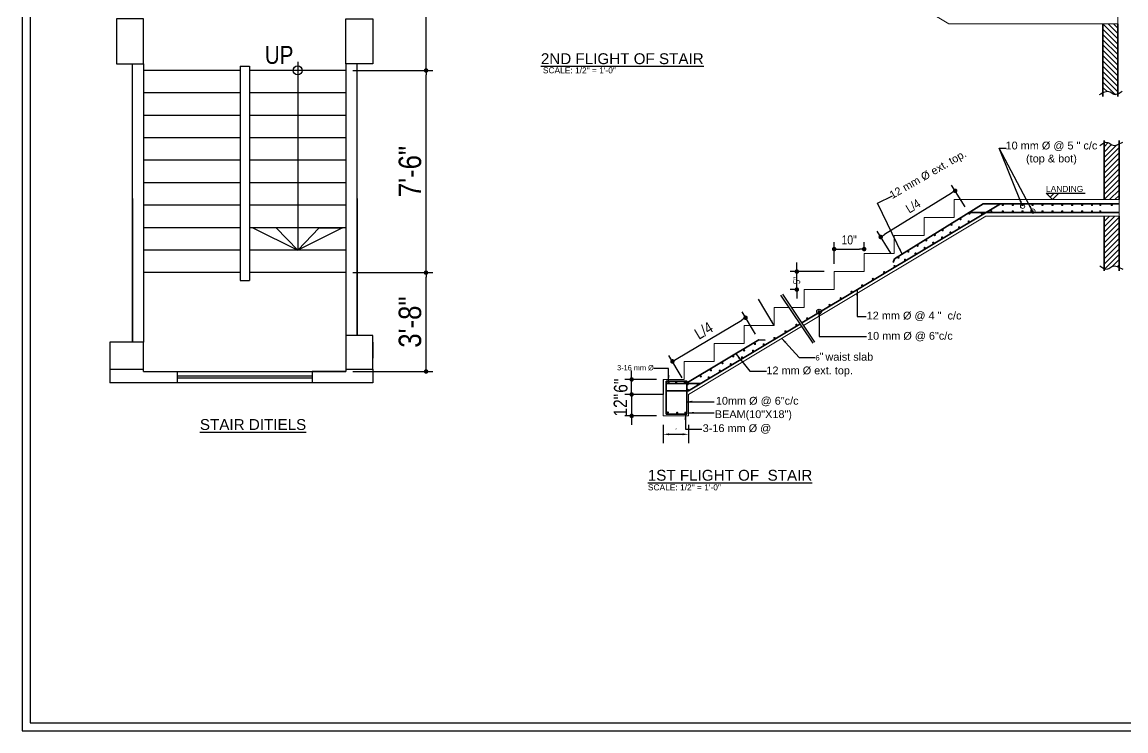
# Model space of a CAD drawing. Header units: inches. Extents: x -159432 to -126829, y -44881 to -40109.
# Drawn here: x -140313.1 to -139822.1, y -42613.6 to -42298.1 of the extents above; entities that cross this region are included whole.
import ezdxf

# ---------------------------------------------------------------- set-up
doc = ezdxf.new("R2010")
doc.units = ezdxf.units.IN
doc.header["$LTSCALE"] = 10
doc.header["$MEASUREMENT"] = 0
doc.header["$PDMODE"] = 34
doc.linetypes.add('Solid', pattern=[0])
doc.layers.get('0').update_dxf_attribs({"color": 140, "lineweight": 25})
doc.layers.get('Defpoints').update_dxf_attribs({"lineweight": 25})
for name, color, linetype, lineweight in [('COLUM', 10, 'Continuous', 25), ('DETAILS', 150, 'Continuous', 9), ('DIM', 6, 'Continuous', 25), ('DIMENSION', 6, 'Continuous', 25), ('hatch', 141, 'Continuous', 30), ('line', 134, 'Continuous', 30), ('rod', 167, 'Continuous', 30), ('Stair', 135, 'Continuous', 25), ('TEXT', 6, 'Continuous', 25), ('wall', 7, 'Continuous', 25), ('walls', 7, 'Continuous', 35), ('win', 143, 'Continuous', 25)]:
    doc.layers.add(name, color=color, linetype=linetype, lineweight=lineweight)
doc.styles.add('00', font='')
doc.styles.add('arn', font='ARIALN.TTF')
doc.styles.get('00').set_extended_font_data('Futura Lt BT')
doc.dimstyles.new('ARCHITECTURAL', dxfattribs={"dimscale": 0, "dimtxt": 4, "dimasz": 2.5, "dimexe": 4, "dimexo": 4, "dimgap": 2, "dimtad": 1, "dimdec": 0, "dimzin": 3, "dimdsep": 46, "dimlunit": 4, "dimtxsty": 'Standard', "dimcen": -0.25, "dimclrd": 4, "dimclre": 256, "dimclrt": 2, "dimadec": 0, "dimazin": 0, "dimtfac": 1, "dimtdec": 0, "dimtofl": 0, "dimtmove": 2, "dimatfit": 3, "dimfxl": 1, "dimfrac": 2, "dimtolj": 1, "dimtzin": 0, "dimlwd": -1, "dimarcsym": 0})
doc.dimstyles.new('DIM', dxfattribs={"dimtxt": 10, "dimasz": 2, "dimexe": 3, "dimexo": 3, "dimgap": 2, "dimtad": 1, "dimdec": 1, "dimzin": 1, "dimdsep": 46, "dimlunit": 4, "dimtxsty": 'arn', "dimblk": 'DOT', "dimcen": 0.09, "dimclrd": 256, "dimclre": 256, "dimclrt": 256, "dimaunit": 1, "dimadec": 0, "dimazin": 0, "dimtfac": 1, "dimtdec": 1, "dimtix": 1, "dimtmove": 2, "dimatfit": 3, "dimldrblk": 'OPEN30', "dimfxl": 10, "dimtolj": 1, "dimtzin": 0, "dimlwd": -1, "dimlwe": -1, "dimarcsym": 0})

# ---------------------------------------------------------------- blocks, each defined once
blk = doc.blocks.new('_Dot')
at = {"color": 0, "linetype": 'ByBlock', "lineweight": -2}
blk.add_line((-0.5, 0), (-1, 0), dxfattribs=at)
at = {"color": 0, "linetype": 'ByBlock', "const_width": 0.5}
blk.add_lwpolyline([(-0.25, 0, 1), (0.25, 0, 1)], format="xyb", close=True, dxfattribs=at)
blk = doc.blocks.new('*D344')
at = {"layer": 'Defpoints', "color": 0}
for p in [(-140169.01, -42409.6), (-140133.37, -42409.6), (-140169.01, -42453.6)]:
    blk.add_point(p, dxfattribs=at)
at = {"layer": 'DIM'}
for p, q in [((-140166.01, -42409.6), (-140130.37, -42409.6)), ((-140133.37, -42451.6), (-140133.37, -42411.6)), ((-140166.01, -42453.6), (-140130.37, -42453.6))]:
    blk.add_line(p, q, dxfattribs=at)
at = {"layer": 'DIM', "xscale": 2, "yscale": 2, "zscale": 2}
for p, rotation in [((-140133.37, -42409.6), 90), ((-140133.37, -42453.6), 270)]:
    blk.add_blockref('_Dot', p, dxfattribs=dict(at, rotation=rotation))
at = {"layer": 'DIM', "insert": (-140140.48, -42431.6), "char_height": 10, "attachment_point": 5, "rotation": 90, "style": 'arn'}
blk.add_mtext('\\A1;3\'-8"', dxfattribs=at)
blk = doc.blocks.new('_Open30')
at = {"color": 0, "linetype": 'ByBlock', "lineweight": -2}
for p, q in [((-1, 0.27), (0, 0)), ((0, 0), (-1, -0.27)), ((0, 0), (-1, 0))]:
    blk.add_line(p, q, dxfattribs=at)
blk = doc.blocks.new('*D345')
at = {"layer": 'Defpoints', "color": 0}
for p in [(-140169.01, -42319.6), (-140133.37, -42319.6), (-140169.01, -42409.6)]:
    blk.add_point(p, dxfattribs=at)
at = {"layer": 'DIM'}
for p, q in [((-140166.01, -42319.6), (-140130.37, -42319.6)), ((-140133.37, -42407.6), (-140133.37, -42321.6)), ((-140166.01, -42409.6), (-140130.37, -42409.6))]:
    blk.add_line(p, q, dxfattribs=at)
at = {"layer": 'DIM', "xscale": 2, "yscale": 2, "zscale": 2}
for p, rotation in [((-140133.37, -42319.6), 90), ((-140133.37, -42409.6), 270)]:
    blk.add_blockref('_Dot', p, dxfattribs=dict(at, rotation=rotation))
at = {"layer": 'DIM', "insert": (-140140.48, -42364.6), "char_height": 10, "attachment_point": 5, "rotation": 90, "style": 'arn'}
blk.add_mtext('\\A1;7\'-6"', dxfattribs=at)
blk = doc.blocks.new('*D346')
at = {"layer": 'Defpoints', "color": 0}
for p in [(-140169.01, -42246.6), (-140133.37, -42246.6), (-140169.01, -42319.6)]:
    blk.add_point(p, dxfattribs=at)
at = {"layer": 'DIM'}
for p, q in [((-140166.01, -42246.6), (-140130.37, -42246.6)), ((-140133.37, -42317.6), (-140133.37, -42248.6)), ((-140166.01, -42319.6), (-140130.37, -42319.6))]:
    blk.add_line(p, q, dxfattribs=at)
at = {"layer": 'DIM', "xscale": 2, "yscale": 2, "zscale": 2}
for p, rotation in [((-140133.37, -42246.6), 90), ((-140133.37, -42319.6), 270)]:
    blk.add_blockref('_Dot', p, dxfattribs=dict(at, rotation=rotation))
at = {"layer": 'DIM', "insert": (-140124.66, -42280.24), "char_height": 10, "attachment_point": 5, "rotation": 90, "style": 'arn'}
blk.add_mtext('\\A1;6\'-1"', dxfattribs=at)
blk = doc.blocks.new('*D348')
at = {"layer": 'Defpoints', "color": 0, "ltscale": 15}
for p in [(-140027.87, -42473.35), (-140016.7, -42473.35), (-140016.7, -42481.55)]:
    blk.add_point(p, dxfattribs=at)
at = {"layer": 'DIMENSION', "lineweight": -2, "ltscale": 15}
for p, q in [((-140027.87, -42477.35), (-140027.87, -42485.55)), ((-140016.7, -42477.35), (-140016.7, -42485.55))]:
    blk.add_line(p, q, dxfattribs=at)
at = {"layer": 'DIMENSION', "color": 4, "ltscale": 15}
blk.add_line((-140025.37, -42481.55), (-140019.2, -42481.55), dxfattribs=at)
for points in [[(-140025.37, -42481.13), (-140025.37, -42481.97), (-140027.87, -42481.55)], [(-140019.2, -42481.13), (-140019.2, -42481.97), (-140016.7, -42481.55)]]:
    blk.add_solid(points, dxfattribs=at)
at = {"layer": 'DIMENSION', "color": 2, "ltscale": 15, "insert": (-140022.29, -42479.3), "char_height": 4, "attachment_point": 5}
blk.add_mtext('\\A1;{\\H0.125x;10"}', dxfattribs=at)
blk = doc.blocks.new('*D356')
at = {"layer": 'Defpoints', "color": 0}
for p in [(-140027.87, -42463.82), (-140041.92, -42473.35), (-140027.87, -42473.35)]:
    blk.add_point(p, dxfattribs=at)
at = {"layer": 'DIM'}
for p, q in [((-140041.92, -42461.82), (-140041.92, -42459.82)), ((-140030.87, -42463.82), (-140044.92, -42463.82)), ((-140041.92, -42463.82), (-140041.92, -42473.35)), ((-140030.87, -42473.35), (-140044.92, -42473.35)), ((-140041.92, -42475.35), (-140041.92, -42477.35))]:
    blk.add_line(p, q, dxfattribs=at)
at = {"layer": 'DIM', "xscale": 2, "yscale": 2, "zscale": 2}
for p, rotation in [((-140041.92, -42463.82), 270), ((-140041.92, -42473.35), 90)]:
    blk.add_blockref('_Dot', p, dxfattribs=dict(at, rotation=rotation))
at = {"layer": 'DIM', "insert": (-140046.94, -42468.59), "char_height": 6, "attachment_point": 5, "rotation": 90, "style": 'arn'}
blk.add_mtext('\\A1;12"', dxfattribs=at)
blk = doc.blocks.new('*D357')
at = {"layer": 'Defpoints', "color": 0}
for p in [(-140041.92, -42457.15), (-140027.87, -42457.15), (-140027.87, -42463.82)]:
    blk.add_point(p, dxfattribs=at)
at = {"layer": 'DIM'}
for p, q in [((-140041.92, -42455.15), (-140041.92, -42453.15)), ((-140030.87, -42457.15), (-140044.92, -42457.15)), ((-140041.92, -42463.82), (-140041.92, -42457.15)), ((-140030.87, -42463.82), (-140044.92, -42463.82)), ((-140041.92, -42465.82), (-140041.92, -42467.82))]:
    blk.add_line(p, q, dxfattribs=at)
at = {"layer": 'DIM', "xscale": 2, "yscale": 2, "zscale": 2}
for p, rotation in [((-140041.92, -42457.15), 270), ((-140041.92, -42463.82), 90)]:
    blk.add_blockref('_Dot', p, dxfattribs=dict(at, rotation=rotation))
at = {"layer": 'DIM', "insert": (-140046.76, -42459.92), "char_height": 6, "attachment_point": 5, "rotation": 90, "style": 'arn'}
blk.add_mtext('\\A1;6"', dxfattribs=at)
blk = doc.blocks.new('*D358')
at = {"layer": 'Defpoints', "color": 0}
for p in [(-139991.25, -42429.66), (-139985.34, -42439.56), (-140017.88, -42458.98)]:
    blk.add_point(p, dxfattribs=at)
at = {"layer": 'DIM'}
for p, q in [((-140022.07, -42448.05), (-139992.97, -42430.68)), ((-139986.88, -42436.98), (-139992.79, -42427.08)), ((-140019.41, -42456.4), (-140025.32, -42446.5))]:
    blk.add_line(p, q, dxfattribs=at)
at = {"layer": 'DIM', "xscale": 2, "yscale": 2, "zscale": 2}
for p, rotation in [((-139991.25, -42429.66), 30.82953851558664), ((-140023.79, -42449.08), 210.8295385155867)]:
    blk.add_blockref('_Dot', p, dxfattribs=dict(at, rotation=rotation))
at = {"layer": 'DIM', "insert": (-140009.87, -42435.43), "char_height": 6, "attachment_point": 5, "rotation": 30.8295, "style": 'arn'}
blk.add_mtext('\\A1;{\\H0.8333x;L/4}', dxfattribs=at)
blk = doc.blocks.new('*D359')
at = {"layer": 'Defpoints', "color": 0}
for p in [(-139891.97, -42382.89), (-139931.14, -42393.73), (-139925.08, -42403.48)]:
    blk.add_point(p, dxfattribs=at)
at = {"layer": 'DIM'}
for p, q in [((-139893.55, -42380.35), (-139899.61, -42370.59)), ((-139899.73, -42374.2), (-139929.44, -42392.67)), ((-139926.66, -42400.93), (-139932.73, -42391.18))]:
    blk.add_line(p, q, dxfattribs=at)
at = {"layer": 'DIM', "xscale": 2, "yscale": 2, "zscale": 2}
for p, rotation in [((-139898.03, -42373.14), 31.8714381572564), ((-139931.14, -42393.73), 211.8714381572564)]:
    blk.add_blockref('_Dot', p, dxfattribs=dict(at, rotation=rotation))
at = {"layer": 'DIM', "insert": (-139916.73, -42379.98), "char_height": 6, "attachment_point": 5, "rotation": 31.8714, "style": 'arn'}
blk.add_mtext('\\A1;{\\H0.6667x;L/4}', dxfattribs=at)
blk = doc.blocks.new('*D362')
at = {"layer": 'Defpoints', "color": 0}
for p in [(-139968.46, -42409.13), (-139953.35, -42409.13), (-139965.19, -42417.13)]:
    blk.add_point(p, dxfattribs=at)
at = {"layer": 'DIM'}
for p, q in [((-139968.46, -42407.13), (-139968.46, -42405.13)), ((-139956.35, -42409.13), (-139971.46, -42409.13)), ((-139968.46, -42417.13), (-139968.46, -42409.13)), ((-139968.19, -42417.13), (-139971.46, -42417.13)), ((-139968.46, -42419.13), (-139968.46, -42421.13))]:
    blk.add_line(p, q, dxfattribs=at)
at = {"layer": 'DIM', "xscale": 2, "yscale": 2, "zscale": 2}
for p, rotation in [((-139968.46, -42409.13), 270), ((-139968.46, -42417.13), 90)]:
    blk.add_blockref('_Dot', p, dxfattribs=dict(at, rotation=rotation))
at = {"layer": 'DIM', "insert": (-139968.46, -42413.13), "char_height": 6, "attachment_point": 5, "rotation": 90, "style": 'arn'}
blk.add_mtext('\\A1;{\\H0.5x;5"}', dxfattribs=at)
blk = doc.blocks.new('*D363')
at = {"layer": 'Defpoints', "color": 0}
for p in [(-139938.51, -42399.09), (-139938.51, -42401.12), (-139951.85, -42408.64)]:
    blk.add_point(p, dxfattribs=at)
at = {"layer": 'DIM'}
for p, q in [((-139951.85, -42405.64), (-139951.85, -42396.09)), ((-139938.51, -42398.12), (-139938.51, -42396.09)), ((-139949.85, -42399.09), (-139940.51, -42399.09))]:
    blk.add_line(p, q, dxfattribs=at)
at = {"layer": 'DIM', "xscale": 2, "yscale": 2, "zscale": 2, "rotation": 180}
blk.add_blockref('_Dot', (-139951.85, -42399.09), dxfattribs=at)
at = {"layer": 'DIM', "xscale": 2, "yscale": 2, "zscale": 2}
blk.add_blockref('_Dot', (-139938.51, -42399.09), dxfattribs=at)
at = {"layer": 'DIM', "insert": (-139945.18, -42395.04), "char_height": 6, "attachment_point": 5, "style": 'arn'}
blk.add_mtext('\\A1;{\\H0.6667x;10"}', dxfattribs=at)

msp = doc.modelspace()

# ---------------------------------------------------------------- hatches: boundary and pattern name
at = {"layer": 'hatch', "ltscale": 15}
h = msp.add_hatch(dxfattribs=at)
h.set_pattern_fill('ANSI31', scale=13.34025, style=0)
h.set_pattern_definition([(135, (-131612.2347, -28457.496), (1.17912265, 1.17912265), [])])
edge = h.paths.add_edge_path()
edge.add_line((-139832.2926, -42298.83484), (-139825.62247, -42298.83484))
edge.add_line((-139825.62247, -42298.83484), (-139825.62247, -42330.10539))
edge.add_spline(control_points=[(-139825.62247, -42330.10539), (-139826.21627, -42330.3693), (-139827.432, -42330.59973), (-139829.4411, -42328.60981), (-139831.18656, -42329.061), (-139832.2926, -42329.57817)], knot_values=[1.513360378, 1.513360378, 1.513360378, 1.513360378, 2.931452432, 4.488516878, 6.9788596, 6.9788596, 6.9788596, 6.9788596], degree=3, periodic=0)
edge.add_line((-139832.2926, -42329.57817), (-139832.2926, -42298.83484))
h = msp.add_hatch(dxfattribs=at)
h.set_pattern_fill('ANSI31', scale=13.34025, style=0)
h.set_pattern_definition([(45, (-142241.1174, -42390.4918), (-1.1791227, 1.1791227), [])])
edge = h.paths.add_edge_path()
edge.add_spline(control_points=[(-139825.11782, -42352.36889), (-139826.22386, -42352.88607), (-139827.96933, -42353.33725), (-139829.97842, -42351.34733), (-139831.19415, -42351.57777), (-139831.78795, -42351.84168)], knot_values=[1.513360378, 1.513360378, 1.513360378, 1.513360378, 4.0037031, 5.560767546, 6.9788596, 6.9788596, 6.9788596, 6.9788596], degree=3, periodic=0)
edge.add_line((-139831.78795, -42351.84168), (-139831.78795, -42377.10911))
edge.add_line((-139831.78795, -42377.10911), (-139825.11782, -42377.10911))
edge.add_line((-139825.11782, -42377.10911), (-139825.11782, -42352.36889))
h = msp.add_hatch(dxfattribs=at)
h.set_pattern_fill('ANSI31', scale=13.34025, style=0)
h.set_pattern_definition([(45, (-142339.6278, -41864.9246), (-1.1791227, 1.1791227), [])])
h.paths.add_polyline_path([(-139857.54022, -42374.27921), (-139854.71033, -42377.10911), (-139851.88043, -42374.27921)])
h = msp.add_hatch(dxfattribs=at)
h.set_pattern_fill('ANSI31', scale=13.34025, style=0)
h.set_pattern_definition([(45, (-139103.9718, -44687.068), (-1.1791227, 1.1791227), [])])
edge = h.paths.add_edge_path()
edge.add_line((-139825.11782, -42384.44625), (-139831.78795, -42384.44625))
edge.add_line((-139831.78795, -42384.44625), (-139831.78795, -42407.72958))
edge.add_spline(control_points=[(-139831.78795, -42407.72958), (-139831.19415, -42407.99349), (-139829.97842, -42408.22393), (-139827.96933, -42406.23401), (-139826.22386, -42406.68519), (-139825.11782, -42407.20237)], knot_values=[1.513360378, 1.513360378, 1.513360378, 1.513360378, 2.931452432, 4.488516878, 6.9788596, 6.9788596, 6.9788596, 6.9788596], degree=3, periodic=0)
edge.add_line((-139825.11782, -42407.20237), (-139825.11782, -42384.44625))

# ---------------------------------------------------------------- linework, layer by layer
at = {"layer": 'COLUM'}
for points in [[(-140259.00664, -42296.59965), (-140271.00664, -42296.59965), (-140271.00664, -42316.59965), (-140259.00664, -42316.59965), (-140259.00664, -42296.59965)], [(-140169.00664, -42296.59965), (-140157.00664, -42296.59965), (-140157.00664, -42316.59965), (-140169.00664, -42316.59965), (-140169.00664, -42296.59965)], [(-140259.00664, -42440.59965), (-140274.00664, -42440.59965), (-140274.00664, -42452.59965), (-140259.00664, -42452.59965), (-140259.00664, -42440.59965)], [(-140157.00664, -42437.59965), (-140169.00664, -42437.59965), (-140169.00664, -42452.59965), (-140157.00664, -42452.59965), (-140157.00664, -42437.59965)]]:
    msp.add_lwpolyline(points, dxfattribs=at)
at = {"layer": 'DETAILS', "color": 7}
for p, q in [((-139900.84137, -42298.83484), (-139950.37437, -42269.11504)), ((-139825.62247, -42292.16472), (-139825.62247, -42298.83484)), ((-139900.84137, -42298.83484), (-139833.53707, -42298.83484)), ((-139833.53707, -42298.83484), (-139833.53707, -42298.83484)), ((-139825.62247, -42298.83484), (-139833.53707, -42298.83484)), ((-139898.4892, -42385.11326), (-139898.4892, -42377.10911)), ((-139825.11782, -42377.10911), (-139898.4892, -42377.10911)), ((-139825.11782, -42377.10911), (-139825.11782, -42384.44625)), ((-139965.51865, -42433.10956), (-139884.41312, -42384.44625)), ((-139911.82945, -42385.11326), (-139898.4892, -42385.11326)), ((-139911.82945, -42393.11741), (-139911.82945, -42385.11326)), ((-139835.4372, -42384.44625), (-139884.41312, -42384.44625)), ((-139835.4372, -42384.44625), (-139835.4372, -42384.44625)), ((-139825.11782, -42384.44625), (-139835.4372, -42384.44625)), ((-139925.1697, -42393.11741), (-139911.82945, -42393.11741)), ((-139925.1697, -42401.12156), (-139925.1697, -42393.11741)), ((-139938.50995, -42401.12156), (-139925.1697, -42401.12156)), ((-139938.50995, -42409.12571), (-139951.8502, -42409.12571)), ((-139951.8502, -42417.12986), (-139951.8502, -42409.12571)), ((-139965.19045, -42417.12986), (-139951.8502, -42417.12986)), ((-139978.5307, -42425.13401), (-139972.03078, -42425.13401)), ((-139970.86449, -42425.13401), (-139965.19045, -42425.13401)), ((-140016.70393, -42463.82073), (-139966.35043, -42433.60863)), ((-139991.87095, -42433.13816), (-139978.5307, -42433.13816)), ((-140005.2112, -42441.14231), (-139991.87095, -42441.14231)), ((-140018.55145, -42449.14646), (-140005.2112, -42449.14646)), ((-140018.55145, -42457.15061), (-140027.86887, -42457.15061)), ((-140027.86887, -42463.82073), (-140027.86887, -42473.3499)), ((-140016.70393, -42463.82073), (-140016.70393, -42473.3499)), ((-140027.86887, -42473.3499), (-140016.70393, -42473.3499))]:
    msp.add_line(p, q, dxfattribs=at)
at = {"layer": 'DETAILS', "color": 7, "ltscale": 10}
for p, q in [((-139938.50995, -42401.12156), (-139938.50995, -42409.12571)), ((-139965.19045, -42417.12986), (-139965.19045, -42425.13401)), ((-139978.5307, -42425.13401), (-139978.5307, -42433.13816)), ((-139991.87095, -42433.13816), (-139991.87095, -42441.14231)), ((-140005.2112, -42441.14231), (-140005.2112, -42449.14646)), ((-140018.55145, -42449.14646), (-140018.55145, -42457.15061))]:
    msp.add_line(p, q, dxfattribs=at)
at = {"layer": 'DETAILS', "color": 7}
for centre in [(-139868.02621, -42380.05482), (-139863.45382, -42382.22301)]:
    msp.add_circle(centre, 0.9648, dxfattribs=at)
at = {"layer": 'DIMENSION', "color": 7}
for p, q in [((-139975.74799, -42419.58824), (-139961.39549, -42441.00098)), ((-139974.89378, -42419.12264), (-139960.54128, -42440.53538)), ((-140027.86887, -42457.15061), (-140027.86887, -42463.82073)), ((-140027.86887, -42463.82073), (-140039.15497, -42463.82073))]:
    msp.add_line(p, q, dxfattribs=at)
at = {"layer": 'DIMENSION', "color": 7, "ltscale": 15}
msp.add_circle((-139958.5255, -42426.92556), 1.04578, dxfattribs=at)
at = {"layer": 'hatch', "color": 7, "ltscale": 15}
for p, q in [((-139857.54022, -42374.27921), (-139840.19994, -42374.27921)), ((-139857.54022, -42374.27921), (-139854.71033, -42377.10911)), ((-139851.88043, -42374.27921), (-139854.71033, -42377.10911))]:
    msp.add_line(p, q, dxfattribs=at)
for points in [[(-139823.6888, -42328.90953), (-139827.34748, -42330.29052), (-139829.13616, -42329.23447), (-139833.93309, -42330.45299)], [(-139833.72162, -42353.03753), (-139830.06294, -42351.65655), (-139828.27426, -42352.71259), (-139823.47733, -42351.49408)], [(-139833.72162, -42406.53373), (-139830.06294, -42407.91471), (-139828.27426, -42406.85867), (-139823.47733, -42408.07719)]]:
    msp.add_spline(points, degree=3, dxfattribs=at)
at = {"layer": 'line'}
msp.add_lwpolyline([(-140313.06302, -42613.58871), (-139489.19215, -42613.58871), (-139489.19215, -42065.62475), (-140313.06302, -42065.62475)], close=True, dxfattribs=at)
msp.add_lwpolyline([(-139542.18852, -42069.22703), (-140309.46073, -42069.22703), (-140309.46073, -42609.98642), (-139542.18852, -42609.98642)], dxfattribs=at)
at = {"layer": 'rod', "color": 7, "linetype": 'Continuous', "lineweight": 35}
for p, q in [((-139966.26233, -42432.00005), (-139877.82929, -42378.94022)), ((-139925.07704, -42403.4803), (-139885.60792, -42378.94022)), ((-139885.60792, -42378.94022), (-139825.11782, -42378.94022)), ((-139891.96559, -42382.89313), (-139825.11782, -42382.89313)), ((-139925.07704, -42403.4803), (-139925.60837, -42405.0618)), ((-140016.69883, -42462.26194), (-139967.09411, -42432.49911)), ((-140017.87732, -42458.97582), (-139985.34332, -42439.55892)), ((-139985.34332, -42439.55892), (-139982.597, -42439.70703)), ((-140011.22195, -42458.97582), (-140026.25075, -42458.97582)), ((-140016.69883, -42462.26194), (-140026.25075, -42462.26194))]:
    msp.add_line(p, q, dxfattribs=at)
at = {"layer": 'rod', "color": 7, "const_width": 0.50956}
for points in [[(-139882.19634, -42382.29515, 1), (-139881.68679, -42382.29515, 1)], [(-139877.13062, -42379.48554, 1), (-139876.62106, -42379.48554, 1)], [(-139877.13062, -42382.29515, 1), (-139876.62106, -42382.29515, 1)], [(-139872.65727, -42379.48554, 1), (-139872.14772, -42379.48554, 1)], [(-139872.65727, -42382.29515, 1), (-139872.14772, -42382.29515, 1)], [(-139868.32595, -42379.48554, 1), (-139867.8164, -42379.48554, 1)], [(-139868.32595, -42382.29515, 1), (-139867.8164, -42382.29515, 1)], [(-139863.85264, -42379.48554, 1), (-139863.34309, -42379.48554, 1)], [(-139863.85264, -42382.29515, 1), (-139863.34309, -42382.29515, 1)], [(-139859.45031, -42379.48554, 1), (-139858.94075, -42379.48554, 1)], [(-139859.45031, -42382.29515, 1), (-139858.94075, -42382.29515, 1)], [(-139854.97696, -42379.48554, 1), (-139854.46741, -42379.48554, 1)], [(-139854.97696, -42382.29515, 1), (-139854.46741, -42382.29515, 1)], [(-139850.64564, -42379.48554, 1), (-139850.13609, -42379.48554, 1)], [(-139850.64564, -42382.29515, 1), (-139850.13609, -42382.29515, 1)], [(-139846.24335, -42379.48554, 1), (-139845.73379, -42379.48554, 1)], [(-139846.24335, -42382.29515, 1), (-139845.73379, -42382.29515, 1)], [(-139841.80395, -42379.48554, 1), (-139841.2944, -42379.48554, 1)], [(-139841.80395, -42382.29515, 1), (-139841.2944, -42382.29515, 1)], [(-139837.41114, -42379.48554, 1), (-139836.90158, -42379.48554, 1)], [(-139837.41114, -42382.29515, 1), (-139836.90158, -42382.29515, 1)], [(-139833.72481, -42379.48554, 1), (-139833.21525, -42379.48554, 1)], [(-139833.72481, -42382.29515, 1), (-139833.21525, -42382.29515, 1)], [(-139828.62558, -42379.48554, 1), (-139828.11602, -42379.48554, 1)], [(-139895.91149, -42385.75927, 1), (-139895.40193, -42385.75927, 1)], [(-139892.2644, -42386.84623, 1), (-139891.75485, -42386.84623, 1)], [(-139891.94852, -42383.29528, 1), (-139891.43896, -42383.29528, 1)], [(-139886.37904, -42383.29528, 1), (-139885.86949, -42383.29528, 1)], [(-139903.83212, -42390.68396, 1), (-139903.32256, -42390.68396, 1)], [(-139900.36918, -42391.7091, 1), (-139899.85963, -42391.7091, 1)], [(-139899.92391, -42388.25401, 1), (-139899.41435, -42388.25401, 1)], [(-139896.54469, -42389.4144, 1), (-139896.03514, -42389.4144, 1)], [(-139911.14414, -42395.23023, 1), (-139910.63458, -42395.23023, 1)], [(-139908.01827, -42396.29855, 1), (-139907.50872, -42396.29855, 1)], [(-139907.35915, -42392.8769, 1), (-139906.84959, -42392.8769, 1)], [(-139904.1177, -42393.95821, 1), (-139903.60814, -42393.95821, 1)], [(-139919.15758, -42400.21262, 1), (-139918.64802, -42400.21262, 1)], [(-139915.92067, -42401.03999, 1), (-139915.41112, -42401.03999, 1)], [(-139914.97289, -42397.61077, 1), (-139914.46333, -42397.61077, 1)], [(-139911.84286, -42398.59331, 1), (-139911.33331, -42398.59331, 1)], [(-139925.23389, -42406.62792, 1), (-139924.72433, -42406.62792, 1)], [(-139923.53431, -42402.93387, 1), (-139923.02476, -42402.93387, 1)], [(-139920.59914, -42403.84707, 1), (-139920.08958, -42403.84707, 1)], [(-139929.83677, -42409.38965, 1), (-139929.32721, -42409.38965, 1)], [(-139939.62618, -42415.26329, 1), (-139939.11662, -42415.26329, 1)], [(-139934.85781, -42412.40228, 1), (-139934.34826, -42412.40228, 1)], [(-139949.19036, -42421.00181, 1), (-139948.68081, -42421.00181, 1)], [(-139944.36306, -42418.10542, 1), (-139943.8535, -42418.10542, 1)], [(-139958.87421, -42426.81212, 1), (-139958.36466, -42426.81212, 1)], [(-139954.14502, -42423.9746, 1), (-139953.63546, -42423.9746, 1)], [(-139964.08041, -42429.93584, 1), (-139963.57086, -42429.93584, 1)], [(-139973.74743, -42435.73605, 1), (-139973.23788, -42435.73605, 1)], [(-139968.91808, -42432.83844, 1), (-139968.40852, -42432.83844, 1)], [(-139987.32671, -42441.30425, 1), (-139986.81716, -42441.30425, 1)], [(-139983.45802, -42441.5624, 1), (-139982.94847, -42441.5624, 1)], [(-139978.65039, -42438.67782, 1), (-139978.14083, -42438.67782, 1)], [(-139992.17875, -42444.21548, 1), (-139991.6692, -42444.21548, 1)], [(-139988.18285, -42444.3973, 1), (-139987.6733, -42444.3973, 1)], [(-140001.77894, -42449.86824, 1), (-140001.26939, -42449.86824, 1)], [(-139998.10511, -42450.35065, 1), (-139997.59555, -42450.35065, 1)], [(-139997.00833, -42446.87046, 1), (-139996.49877, -42446.87046, 1)], [(-139993.08586, -42447.3391, 1), (-139992.5763, -42447.3391, 1)], [(-140011.43819, -42455.77114, 1), (-140010.92863, -42455.77114, 1)], [(-140007.87822, -42456.21452, 1), (-140007.36866, -42456.21452, 1)], [(-140006.90633, -42453.05203, 1), (-140006.39677, -42453.05203, 1)], [(-140002.95642, -42453.26144, 1), (-140002.44686, -42453.26144, 1)], [(-140025.75629, -42458.38225, 1), (-140025.24673, -42458.38225, 1)], [(-140022.32885, -42458.40185, 1), (-140021.81929, -42458.40185, 1)], [(-140018.47394, -42458.40306, 1), (-140017.96438, -42458.40306, 1)], [(-140017.29295, -42459.284, 1), (-140016.7834, -42459.284, 1)], [(-140012.83882, -42459.19088, 1), (-140012.32926, -42459.19088, 1)], [(-140017.20196, -42461.80876, 1), (-140016.6924, -42461.80876, 1)], [(-140026.10363, -42471.87524, 1), (-140025.59407, -42471.87524, 1)], [(-140021.95192, -42471.98855, 1), (-140021.44237, -42471.98855, 1)], [(-140018.27993, -42471.98855, 1), (-140017.77037, -42471.98855, 1)]]:
    msp.add_lwpolyline(points, format="xyb", close=True, dxfattribs=at)
at = {"layer": 'rod', "color": 7, "linetype": 'Continuous', "lineweight": 35}
msp.add_lwpolyline([(-140026.53225, -42457.85162), (-140017.43083, -42457.85162), (-140017.43083, -42472.53344), (-140026.53225, -42472.53344)], close=True, dxfattribs=at)
at = {"layer": 'Stair'}
for p, q in [((-140216.07154, -42317.72817), (-140216.07154, -42413.06138)), ((-140216.07154, -42317.72817), (-140211.94174, -42317.72817)), ((-140211.94174, -42317.72817), (-140211.94174, -42413.06138)), ((-140216.07154, -42319.59965), (-140259.00664, -42319.59965)), ((-140169.00664, -42319.59965), (-140211.94174, -42319.59965)), ((-140216.07154, -42329.59965), (-140259.00664, -42329.59965)), ((-140169.00664, -42329.59965), (-140211.94174, -42329.59965)), ((-140216.07154, -42339.59965), (-140259.00664, -42339.59965)), ((-140169.00664, -42339.59965), (-140211.94174, -42339.59965)), ((-140216.07154, -42349.59965), (-140259.00664, -42349.59965)), ((-140169.00664, -42349.59965), (-140211.94174, -42349.59965)), ((-140216.07154, -42359.59965), (-140259.00664, -42359.59965)), ((-140169.00664, -42359.59965), (-140211.94174, -42359.59965)), ((-140216.07154, -42369.59965), (-140259.00664, -42369.59965)), ((-140169.00664, -42369.59965), (-140211.94174, -42369.59965)), ((-140216.07154, -42379.59965), (-140259.00664, -42379.59965)), ((-140169.00664, -42379.59965), (-140211.94174, -42379.59965)), ((-140216.07154, -42389.59965), (-140259.00664, -42389.59965)), ((-140169.00664, -42389.59965), (-140211.94174, -42389.59965)), ((-140216.07154, -42399.59965), (-140259.00664, -42399.59965)), ((-140169.00664, -42399.59965), (-140211.94174, -42399.59965)), ((-140216.07154, -42409.59965), (-140259.00664, -42409.59965)), ((-140169.00664, -42409.59965), (-140211.94174, -42409.59965)), ((-140216.07154, -42413.06138), (-140211.94174, -42413.06138))]:
    msp.add_line(p, q, dxfattribs=at)
at = {"layer": 'wall', "ltscale": 0.5}
for p, q in [((-140264.00664, -42440.59965), (-140264.00664, -42316.59965)), ((-140164.00664, -42437.59965), (-140164.00664, -42316.59965))]:
    msp.add_line(p, q, dxfattribs=at)
at = {"layer": 'wall', "linetype": 'Solid', "ltscale": 10}
for p, q in [((-140259.00664, -42316.59965), (-140259.00664, -42440.59965)), ((-140169.00664, -42316.59965), (-140169.00664, -42437.59965)), ((-140264.00664, -42376.59966), (-140264.00664, -42440.59965)), ((-140164.00664, -42376.59966), (-140164.00664, -42437.59965)), ((-140157.00664, -42440.59965), (-140157.00664, -42447.59965)), ((-140244.00664, -42453.59965), (-140244.00664, -42458.59965)), ((-140169.00664, -42453.59965), (-140184.00664, -42453.59965)), ((-140184.00664, -42453.59965), (-140184.00664, -42458.59965)), ((-140244.00664, -42458.59965), (-140274.00664, -42458.59965)), ((-140157.00664, -42458.59965), (-140184.00664, -42458.59965))]:
    msp.add_line(p, q, dxfattribs=at)
at = {"layer": 'wall'}
for p, q in [((-140190.47419, -42315.80436), (-140190.47419, -42399.59965)), ((-140274.00664, -42452.59965), (-140274.00664, -42458.59965)), ((-140259.00664, -42453.59965), (-140259.00664, -42452.59965)), ((-140259.00664, -42453.59965), (-140244.00664, -42453.59965)), ((-140169.00664, -42453.59965), (-140184.00664, -42453.59965)), ((-140184.00664, -42453.59965), (-140184.00664, -42458.59965)), ((-140184.00664, -42453.59965), (-140169.00664, -42453.59965)), ((-140169.00664, -42452.59965), (-140169.00664, -42453.59965)), ((-140157.00664, -42452.59965), (-140157.00664, -42458.59965)), ((-140169.00664, -42458.59965), (-140184.00664, -42458.59965))]:
    msp.add_line(p, q, dxfattribs=at)
for points in [[(-140200.00276, -42389.59965), (-140210.47419, -42389.59965), (-140210.47419, -42389.59965), (-140190.47419, -42399.59965), (-140200.00276, -42389.59965)], [(-140180.94561, -42389.59965), (-140170.47419, -42389.59965), (-140170.47419, -42389.59965), (-140190.47419, -42399.59965), (-140180.94561, -42389.59965)]]:
    msp.add_lwpolyline(points, dxfattribs=at)
msp.add_circle((-140190.47419, -42319.59965), 2, dxfattribs=at)
at = {"layer": 'walls', "color": 7, "ltscale": 15}
for p, q in [((-139832.2926, -42298.83484), (-139832.2926, -42331.14847)), ((-139825.62247, -42298.83484), (-139825.62247, -42331.14847)), ((-139831.78795, -42377.10911), (-139831.78795, -42350.7986)), ((-139825.11782, -42377.10911), (-139825.11782, -42350.7986)), ((-139831.78795, -42384.44625), (-139831.78795, -42408.77266)), ((-139825.11782, -42384.44625), (-139825.11782, -42408.77266))]:
    msp.add_line(p, q, dxfattribs=at)
at = {"layer": 'win'}
for p, q in [((-140244.00664, -42453.59965), (-140184.00664, -42453.59965)), ((-140184.00664, -42455.59965), (-140244.00664, -42455.59965)), ((-140184.00664, -42456.59965), (-140244.00664, -42456.59965)), ((-140184.00664, -42458.59965), (-140244.00664, -42458.59965))]:
    msp.add_line(p, q, dxfattribs=at)

# ---------------------------------------------------------------- texts
at = {"layer": 'TEXT', "ltscale": 10, "insert": (-140198.71611, -42308.6727), "char_height": 8, "width": 14.4019645, "attachment_point": 2, "style": 'arn'}
msp.add_mtext('\\A1;UP', dxfattribs=at)
at = {"layer": 'TEXT', "color": 7, "style": '00'}
for s, insert, char_height, attachment_point in [('{\\fArial|b0|i0|c0|p34;\\L2ND FLIGHT OF STAIR}', (-140046.08733, -42316.85071), 4.8358406, 8), ('{\\fArial|b0|i0|c0|p34;SCALE: 1/2" = 1\'-0"}', (-140065.17106, -42320.89876), 2.66805, 8), ('{\\fArial|b0|i0|c0|p34;10 mm %%C @ 5 " c/c\\P(top & bot)}', (-139855.19411, -42356.43208), 3.468465, 5), ('{\\fArial|b0|i0|c0|p34;LANDING}', (-139849.33178, -42373.68612), 2.66805, 8), ('{\\fArial|b0|i0|c0|p34;12 mm %%c @ 4 "  c/c}', (-139916.30554, -42429.04845), 3.468465, 5), ('{\\fArial|b0|i0|c0|p34;\\H0.7x;6\\H1.429x;"}', (-139958.38511, -42446.97844), 3.468465, 5), ('{\\fArial|b0|i0|c0|p34;waist slab}', (-139945.09374, -42447.07983), 3.468465, 5), ('{\\fArial|b0|i0|c0|p34;3-16 mm %%c }', (-140040.23034, -42451.94317), 2.3345437, 5), ('{\\fArial|b0|i0|c0|p34;12 mm %%c ext. top.}', (-139962.739, -42453.64599), 3.468465, 5), ('{\\fArial|b0|i0|c0|p34;10mm %%C @ 6"c/c}', (-139986.07567, -42466.97473), 3.468465, 5), ('{\\fArial|b0|i0|c0|p34;\\LSTAIR DITIELS}', (-140210.3228, -42479.68446), 4.8358406, 8), ('{\\fArial|b0|i0|c0|p34;BEAM}({\\fArial|b0|i0|c0|p34;10"X18"})', (-139987.80203, -42473.12671), 3.468465, 5), ('{\\fArial|b0|i0|c0|p34;3-16 mm %%c @}', (-139995.08826, -42479.17106), 3.468465, 5), ('{\\fArial|b0|i0|c0|p34;\\L1ST FLIGHT OF  STAIR  }', (-139998.15692, -42502.27185), 4.8358406, 8), ('{\\fArial|b0|i0|c0|p34;SCALE: 1/2" = 1\'-0"}', (-140018.45541, -42506.54697), 2.66805, 8)]:
    msp.add_mtext(s, dxfattribs=dict(at, insert=insert, char_height=char_height, attachment_point=attachment_point))
at = {"layer": 'TEXT', "color": 7, "insert": (-139909.93832, -42366.22107), "char_height": 3.468465, "attachment_point": 5, "rotation": 29.9496242, "style": '00'}
msp.add_mtext('{\\fArial|b0|i0|c0|p34;12 mm %%c ext. top.}', dxfattribs=at)
at = {"layer": 'TEXT', "color": 7, "insert": (-139918.16183, -42438.06758), "char_height": 3.468465, "attachment_point": 5, "line_spacing_factor": 1.371429, "style": '00'}
msp.add_mtext('{\\fArial|b0|i0|c0|p34;10 mm %%C @ 6"c/c}', dxfattribs=at)

# ---------------------------------------------------------------- dimensions: what is measured, and where the dimension line sits
at = {"layer": 'DIM'}
dim = msp.add_linear_dim(base=(-140133.36968, -42246.59965), p1=(-140169.00664, -42319.59965), p2=(-140169.00664, -42246.59965), angle=90, dimstyle='DIM', dxfattribs=at)
dim.commit()
dim.dimension.update_dxf_attribs({"geometry": '*D346', "text_midpoint": (-140124.66107, -42280.24296), "dimtype": 160})
for base, p1, p2, picture, middle in [((-140133.36968, -42319.59965), (-140169.00664, -42409.59965), (-140169.00664, -42319.59965), '*D345', (-140140.47541, -42364.59965)), ((-140133.36968, -42409.59965), (-140169.00664, -42453.59965), (-140169.00664, -42409.59965), '*D344', (-140140.47541, -42431.59965))]:
    dim = msp.add_linear_dim(base=base, p1=p1, p2=p2, angle=90, dimstyle='DIM', dxfattribs=at)
    dim.commit()
    dim.dimension.update_dxf_attribs({"geometry": picture, "text_midpoint": middle})
for p1, p2, distance, text, picture, middle in [((-139891.96559, -42382.89313), (-139925.07704, -42403.4803), -11.48526, '{\\H0.6667x;L/4}', '*D359', (-139916.73312, -42379.97923)), ((-140017.87732, -42458.97582), (-139985.34332, -42439.55892), 11.52981, '{\\H0.8333x;L/4}', '*D358', (-140009.86814, -42435.43098))]:
    dim = msp.add_aligned_dim(p1=p1, p2=p2, distance=distance, text=text, dimstyle='DIM', override={"dimtxt": 6}, dxfattribs=at)
    dim.commit()
    dim.dimension.update_dxf_attribs({"geometry": picture, "text_midpoint": middle})
dim = msp.add_linear_dim(base=(-139938.50995, -42399.08689), p1=(-139951.8502, -42408.64334), p2=(-139938.50995, -42401.12156), text='{\\H0.6667x;10"}', dimstyle='DIM', override={"dimtxt": 6}, dxfattribs=at)
dim.commit()
dim.dimension.update_dxf_attribs({"geometry": '*D363', "text_midpoint": (-139945.18007, -42395.0445)})
for base, p1, p2, text, picture, middle in [((-139968.46346, -42409.12571), (-139965.19045, -42417.12986), (-139953.35392, -42409.12571), '{\\H0.5x;5"}', '*D362', (-139968.46346, -42413.12778)), ((-140041.92303, -42457.15061), (-140027.86887, -42463.82073), (-140027.86887, -42457.15061), '6"', '*D357', (-140046.7627, -42459.92063))]:
    dim = msp.add_linear_dim(base=base, p1=p1, p2=p2, angle=90, text=text, dimstyle='DIM', override={"dimtxt": 6}, dxfattribs=at)
    dim.commit()
    dim.dimension.update_dxf_attribs({"geometry": picture, "text_midpoint": middle, "dimtype": 160})
dim = msp.add_linear_dim(base=(-140041.92303, -42473.3499), p1=(-140027.86887, -42463.82073), p2=(-140027.86887, -42473.3499), angle=90, text='12"', dimstyle='DIM', override={"dimtxt": 6}, dxfattribs=at)
dim.commit()
dim.dimension.update_dxf_attribs({"geometry": '*D356', "text_midpoint": (-140046.93531, -42468.58532)})
at = {"layer": 'DIMENSION', "color": 7, "ltscale": 15}
dim = msp.add_linear_dim(base=(-140016.70393, -42481.54873), p1=(-140027.86887, -42473.3499), p2=(-140016.70393, -42473.3499), text='{\\H0.125x;10"}', dimstyle='ARCHITECTURAL', override={"dimscale": 1}, dxfattribs=at)
dim.commit()
dim.dimension.update_dxf_attribs({"geometry": '*D348', "text_midpoint": (-140022.2864, -42479.29873)})

# ---------------------------------------------------------------- leaders
for points in [[(-139863.59786, -42382.29515), (-139878.45058, -42354.19016), (-139875.37344, -42354.19016)], [(-139868.02867, -42379.93629), (-139878.45058, -42354.19016), (-139875.37344, -42354.19016)], [(-139921.6002, -42401.31855), (-139932.5044, -42378.71791), (-139925.95173, -42375.36587)], [(-139978.5307, -42433.13816), (-139985.5578, -42421.42633)], [(-139941.67887, -42417.21341), (-139941.67887, -42429.06198), (-139937.59133, -42429.06198)], [(-139958.5255, -42426.50868), (-139958.5255, -42438.05735), (-139937.45779, -42438.05735)], [(-139975.09895, -42438.85774), (-139967.47861, -42447.33368), (-139960.33523, -42447.33368)], [(-139995.499, -42445.88601), (-139989.40907, -42453.48635), (-139981.94595, -42453.48635)], [(-140018.03462, -42472.49689), (-140018.03462, -42479.22129), (-140010.72767, -42479.22129)], [(-140018.03462, -42472.49689), (-140018.03462, -42479.22129), (-140010.72767, -42479.22129)], [(-140016.70393, -42471.95649), (-140005.16964, -42471.95649)]]:
    msp.add_leader(points, dimstyle='ARCHITECTURAL', override={"dimscale": 1}, dxfattribs=at)
at = {"layer": 'DIMENSION', "color": 7}
for points in [[(-140025.47951, -42457.85162), (-140025.47951, -42452.21817), (-140032.0885, -42452.21817)], [(-140017.43083, -42467.02496), (-140005.16978, -42467.02496), (-140005.26075, -42467.02496)]]:
    msp.add_leader(points, dimstyle='ARCHITECTURAL', override={"dimscale": 1}, dxfattribs=at)

doc.saveas('drawing.dxf')
